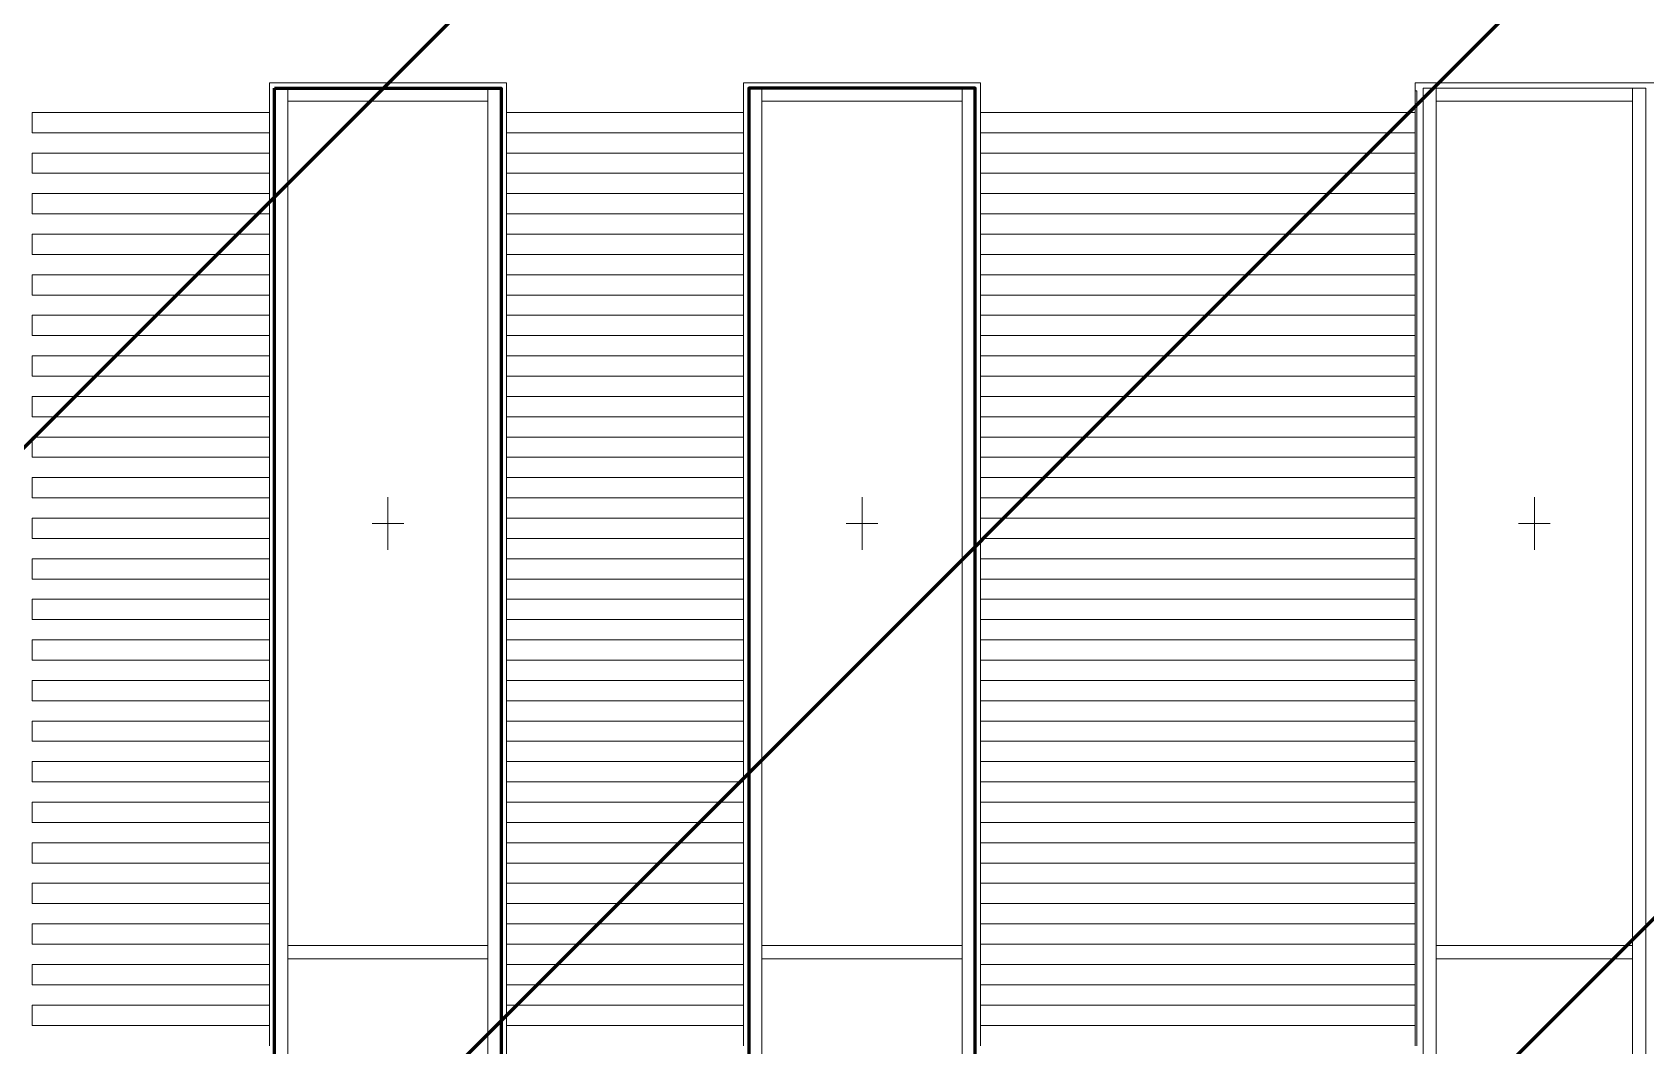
# Model space of a CAD drawing. Header units: millimetres. Extents: x 3914 to 443608, y -156176 to 78197.
# Drawn here: x 297216 to 303341, y 3845 to 7692 of the extents above; entities that cross this region are included whole.
import ezdxf

# ---------------------------------------------------------------- set-up
doc = ezdxf.new("R2010")
doc.units = ezdxf.units.MM
doc.linetypes.add('Штриховая', pattern=[600, 400, -200])
for name, color, linetype, lineweight in [('0) клиннинг', 90, 'Continuous', 60), ('1) Откосы', 102, 'Continuous', 60), ('A-GENM', 7, 'Continuous', 9), ('A-GLAZ-3', 7, 'Штриховая', 5), ('A-GLAZ-CWMG', 7, 'Continuous', 9), ('A-WALL', 7, 'Continuous', 5), ('I-WALL', 7, 'Continuous', 5)]:
    doc.layers.add(name, color=color, linetype=linetype, lineweight=lineweight)

msp = doc.modelspace()

# ---------------------------------------------------------------- hatches: boundary and pattern name
at = {"layer": '0) клиннинг'}
h = msp.add_hatch(dxfattribs=at)
h.set_pattern_fill('ANSI31', color=256, scale=888)
h.paths.add_polyline_path([(312065.9, 10529.7), (282065.4, 10529.7), (282065.4, -20), (312065.9, -20)])

# ---------------------------------------------------------------- linework, layer by layer
at = {"layer": '1) Откосы'}
for points in [[(298135.7, 7480), (298995.7, 7480), (298995.7, 830), (298135.7, 830)], [(299935.7, 830), (300795.7, 830), (300795.7, 7480), (299935.7, 7480)]]:
    msp.add_lwpolyline(points, close=True, dxfattribs=at)
at = {"layer": 'A-GENM'}
for p, q in [((302465.7, 7470), (302471.7, 7470)), ((302471.7, 7470), (302471.7, 3845))]:
    msp.add_line(p, q, dxfattribs=at)
at = {"layer": 'A-GLAZ-3'}
for p, q in [((298565.7, 5927.5), (298565.7, 5727.5)), ((300365.7, 5927.5), (300365.7, 5727.5)), ((302918.2, 5927.5), (302918.2, 5727.5)), ((298625.7, 5827.5), (298505.7, 5827.5)), ((300425.7, 5827.5), (300305.7, 5827.5)), ((302978.2, 5827.5), (302858.2, 5827.5))]:
    msp.add_line(p, q, dxfattribs=at)
at = {"layer": 'A-GLAZ-CWMG'}
for p, q in [((298135.7, 7480), (298185.7, 7480)), ((298135.7, 7480), (298135.7, 4200)), ((298185.7, 7480), (298185.7, 4200)), ((298185.7, 7430), (298185.7, 7480)), ((298945.7, 7480), (298185.7, 7480)), ((298945.7, 7480), (298995.7, 7480)), ((298945.7, 7480), (298945.7, 4200)), ((298945.7, 7480), (298945.7, 7430)), ((298995.7, 7480), (298995.7, 4200)), ((299935.7, 7480), (299985.7, 7480)), ((299935.7, 7480), (299935.7, 4200)), ((299985.7, 7480), (299985.7, 4200)), ((299985.7, 7430), (299985.7, 7480)), ((300745.7, 7480), (299985.7, 7480)), ((300745.7, 7480), (300795.7, 7480)), ((300745.7, 7480), (300745.7, 4200)), ((300745.7, 7480), (300745.7, 7430)), ((300795.7, 7480), (300795.7, 4200)), ((302495.7, 7480), (302545.7, 7480)), ((302495.7, 7480), (302495.7, 4200)), ((302545.7, 7480), (302545.7, 4200)), ((302545.7, 7430), (302545.7, 7480)), ((303290.7, 7480), (302545.7, 7480)), ((303290.7, 7480), (303340.7, 7480)), ((303290.7, 7480), (303290.7, 4200)), ((303290.7, 7480), (303290.7, 7430)), ((303340.7, 7480), (303340.7, 4200)), ((298945.7, 7430), (298185.7, 7430)), ((300745.7, 7430), (299985.7, 7430)), ((303290.7, 7430), (302545.7, 7430)), ((298135.7, 4200), (298135.7, 830)), ((298185.7, 4175), (298185.7, 4225)), ((298945.7, 4225), (298185.7, 4225)), ((298185.7, 4200), (298185.7, 830)), ((298945.7, 4175), (298185.7, 4175)), ((298945.7, 4225), (298945.7, 4175)), ((298945.7, 4200), (298945.7, 830)), ((298995.7, 4200), (298995.7, 830)), ((299935.7, 4200), (299935.7, 830)), ((299985.7, 4175), (299985.7, 4225)), ((300745.7, 4225), (299985.7, 4225)), ((299985.7, 4200), (299985.7, 830)), ((300745.7, 4175), (299985.7, 4175)), ((300745.7, 4225), (300745.7, 4175)), ((300745.7, 4200), (300745.7, 830)), ((300795.7, 4200), (300795.7, 830)), ((302495.7, 4200), (302495.7, 0)), ((302545.7, 4175), (302545.7, 4225)), ((303290.7, 4225), (302545.7, 4225)), ((302545.7, 4200), (302545.7, 0)), ((303290.7, 4175), (302545.7, 4175)), ((303290.7, 4225), (303290.7, 4175)), ((303290.7, 4200), (303290.7, 0)), ((303340.7, 4200), (303340.7, 0))]:
    msp.add_line(p, q, dxfattribs=at)
at = {"layer": 'A-WALL'}
for p, q in [((298115.7, 7387.5), (298115.7, 7500)), ((298115.7, 7500), (299015.7, 7500)), ((299015.7, 7500), (299015.7, 800)), ((299915.7, 7387.5), (299915.7, 7500)), ((299915.7, 7500), (300815.7, 7500)), ((300815.7, 7500), (300815.7, 7387.5)), ((302465.7, 7387.5), (302465.7, 7500)), ((302465.7, 7500), (318285.9, 7500)), ((298115.7, 7233.5), (298115.7, 7310.5)), ((299915.7, 7233.5), (299915.7, 7310.5)), ((300815.7, 7310.5), (300815.7, 7233.5)), ((302465.7, 7233.5), (302465.7, 7310.5)), ((298115.7, 7079.5), (298115.7, 7156.5)), ((299915.7, 7079.5), (299915.7, 7156.5)), ((300815.7, 7156.5), (300815.7, 7079.5)), ((302465.7, 7079.5), (302465.7, 7156.5)), ((298115.7, 6925.5), (298115.7, 7002.5)), ((299915.7, 6925.5), (299915.7, 7002.5)), ((300815.7, 7002.5), (300815.7, 6925.5)), ((302465.7, 6925.5), (302465.7, 7002.5)), ((298115.7, 6771.5), (298115.7, 6848.5)), ((299915.7, 6771.5), (299915.7, 6848.5)), ((300815.7, 6848.5), (300815.7, 6771.5)), ((302465.7, 6771.5), (302465.7, 6848.5)), ((298115.7, 6617.5), (298115.7, 6694.5)), ((299915.7, 6617.5), (299915.7, 6694.5)), ((300815.7, 6694.5), (300815.7, 6617.5)), ((302465.7, 6617.5), (302465.7, 6694.5)), ((298115.7, 6463.5), (298115.7, 6540.5)), ((299915.7, 6463.5), (299915.7, 6540.5)), ((300815.7, 6540.5), (300815.7, 6463.5)), ((302465.7, 6463.5), (302465.7, 6540.5)), ((298115.7, 6309.5), (298115.7, 6386.5)), ((299915.7, 6309.5), (299915.7, 6386.5)), ((300815.7, 6386.5), (300815.7, 6309.5)), ((302465.7, 6309.5), (302465.7, 6386.5)), ((298115.7, 6155.5), (298115.7, 6232.5)), ((299915.7, 6155.5), (299915.7, 6232.5)), ((300815.7, 6232.5), (300815.7, 6155.5)), ((302465.7, 6155.5), (302465.7, 6232.5)), ((298115.7, 6001.5), (298115.7, 6078.5)), ((299915.7, 6001.5), (299915.7, 6078.5)), ((300815.7, 6078.5), (300815.7, 6001.5)), ((302465.7, 6001.5), (302465.7, 6078.5)), ((298115.7, 5847.5), (298115.7, 5924.5)), ((299915.7, 5847.5), (299915.7, 5924.5)), ((300815.7, 5924.5), (300815.7, 5847.5)), ((302465.7, 5847.5), (302465.7, 5924.5)), ((298115.7, 5693.5), (298115.7, 5770.5)), ((299915.7, 5693.5), (299915.7, 5770.5)), ((300815.7, 5770.5), (300815.7, 5693.5)), ((302465.7, 5693.5), (302465.7, 5770.5)), ((298115.7, 5539.5), (298115.7, 5616.5)), ((299915.7, 5539.5), (299915.7, 5616.5)), ((300815.7, 5616.5), (300815.7, 5539.5)), ((302465.7, 5539.5), (302465.7, 5616.5)), ((298115.7, 5385.5), (298115.7, 5462.5)), ((299915.7, 5385.5), (299915.7, 5462.5)), ((300815.7, 5462.5), (300815.7, 5385.5)), ((302465.7, 5385.5), (302465.7, 5462.5)), ((298115.7, 5231.5), (298115.7, 5308.5)), ((299915.7, 5231.5), (299915.7, 5308.5)), ((300815.7, 5308.5), (300815.7, 5231.5)), ((302465.7, 5231.5), (302465.7, 5308.5)), ((298115.7, 5077.5), (298115.7, 5154.5)), ((299915.7, 5077.5), (299915.7, 5154.5)), ((300815.7, 5154.5), (300815.7, 5077.5)), ((302465.7, 5077.5), (302465.7, 5154.5)), ((298115.7, 4923.5), (298115.7, 5000.5)), ((299915.7, 4923.5), (299915.7, 5000.5)), ((300815.7, 5000.5), (300815.7, 4923.5)), ((302465.7, 4923.5), (302465.7, 5000.5)), ((298115.7, 4769.5), (298115.7, 4846.5)), ((299915.7, 4769.5), (299915.7, 4846.5)), ((300815.7, 4846.5), (300815.7, 4769.5)), ((302465.7, 4769.5), (302465.7, 4846.5)), ((298115.7, 4615.5), (298115.7, 4692.5)), ((299915.7, 4615.5), (299915.7, 4692.5)), ((300815.7, 4692.5), (300815.7, 4615.5)), ((302465.7, 4615.5), (302465.7, 4692.5)), ((298115.7, 4461.5), (298115.7, 4538.5)), ((299915.7, 4461.5), (299915.7, 4538.5)), ((300815.7, 4538.5), (300815.7, 4461.5)), ((302465.7, 4461.5), (302465.7, 4538.5)), ((298115.7, 4307.5), (298115.7, 4384.5)), ((299915.7, 4307.5), (299915.7, 4384.5)), ((300815.7, 4384.5), (300815.7, 4307.5)), ((302465.7, 4307.5), (302465.7, 4384.5)), ((298115.7, 4153), (298115.7, 4230.5)), ((299915.7, 4153), (299915.7, 4230.5)), ((300815.7, 4230.5), (300815.7, 4153)), ((302465.7, 4153), (302465.7, 4230.5)), ((298115.7, 3999), (298115.7, 4076)), ((299915.7, 3999), (299915.7, 4076)), ((300815.7, 4076), (300815.7, 3999)), ((302465.7, 3999), (302465.7, 4076)), ((298115.7, 3845), (298115.7, 3922)), ((299915.7, 3845), (299915.7, 3922)), ((300815.7, 3922), (300815.7, 3845)), ((302465.7, 3845), (302465.7, 3922))]:
    msp.add_line(p, q, dxfattribs=at)
at = {"layer": 'I-WALL'}
for p, q in [((298115.7, 7387.5), (297215.7, 7387.5)), ((297215.7, 7387.5), (297215.7, 7310.5)), ((298115.7, 7310.5), (298115.7, 7387.5)), ((299915.7, 7387.5), (299015.9, 7387.5)), ((299015.9, 7387.5), (299015.9, 7310.5)), ((299915.7, 7310.5), (299915.7, 7387.5)), ((302465.7, 7387.5), (300815.7, 7387.5)), ((300815.7, 7387.5), (300815.7, 7310.5)), ((302465.7, 7310.5), (302465.7, 7387.5)), ((297215.7, 7310.5), (298115.7, 7310.5)), ((299015.9, 7310.5), (299915.7, 7310.5)), ((300815.7, 7310.5), (302465.7, 7310.5)), ((298115.7, 7233.5), (297215.7, 7233.5)), ((297215.7, 7233.5), (297215.7, 7156.5)), ((298115.7, 7156.5), (298115.7, 7233.5)), ((299915.7, 7233.5), (299015.9, 7233.5)), ((299015.9, 7233.5), (299015.9, 7156.5)), ((299915.7, 7156.5), (299915.7, 7233.5)), ((302465.7, 7233.5), (300815.7, 7233.5)), ((300815.7, 7233.5), (300815.7, 7156.5)), ((302465.7, 7156.5), (302465.7, 7233.5)), ((297215.7, 7156.5), (298115.7, 7156.5)), ((299015.9, 7156.5), (299915.7, 7156.5)), ((300815.7, 7156.5), (302465.7, 7156.5)), ((298115.7, 7079.5), (297215.7, 7079.5)), ((297215.7, 7079.5), (297215.7, 7002.5)), ((298115.7, 7002.5), (298115.7, 7079.5)), ((299915.7, 7079.5), (299015.9, 7079.5)), ((299015.9, 7079.5), (299015.9, 7002.5)), ((299915.7, 7002.5), (299915.7, 7079.5)), ((302465.7, 7079.5), (300815.7, 7079.5)), ((300815.7, 7079.5), (300815.7, 7002.5)), ((302465.7, 7002.5), (302465.7, 7079.5)), ((297215.7, 7002.5), (298115.7, 7002.5)), ((299015.9, 7002.5), (299915.7, 7002.5)), ((300815.7, 7002.5), (302465.7, 7002.5)), ((298115.7, 6925.5), (297215.7, 6925.5)), ((297215.7, 6925.5), (297215.7, 6848.5)), ((298115.7, 6848.5), (298115.7, 6925.5)), ((299915.7, 6925.5), (299015.9, 6925.5)), ((299015.9, 6925.5), (299015.9, 6848.5)), ((299915.7, 6848.5), (299915.7, 6925.5)), ((302465.7, 6925.5), (300815.7, 6925.5)), ((300815.7, 6925.5), (300815.7, 6848.5)), ((302465.7, 6848.5), (302465.7, 6925.5)), ((297215.7, 6848.5), (298115.7, 6848.5)), ((299015.9, 6848.5), (299915.7, 6848.5)), ((300815.7, 6848.5), (302465.7, 6848.5)), ((298115.7, 6771.5), (297215.7, 6771.5)), ((297215.7, 6771.5), (297215.7, 6694.5)), ((298115.7, 6694.5), (298115.7, 6771.5)), ((299915.7, 6771.5), (299015.9, 6771.5)), ((299015.9, 6771.5), (299015.9, 6694.5)), ((299915.7, 6694.5), (299915.7, 6771.5)), ((302465.7, 6771.5), (300815.7, 6771.5)), ((300815.7, 6771.5), (300815.7, 6694.5)), ((302465.7, 6694.5), (302465.7, 6771.5)), ((297215.7, 6694.5), (298115.7, 6694.5)), ((299015.9, 6694.5), (299915.7, 6694.5)), ((300815.7, 6694.5), (302465.7, 6694.5)), ((298115.7, 6617.5), (297215.7, 6617.5)), ((297215.7, 6617.5), (297215.7, 6540.5)), ((298115.7, 6540.5), (298115.7, 6617.5)), ((299915.7, 6617.5), (299015.9, 6617.5)), ((299015.9, 6617.5), (299015.9, 6540.5)), ((299915.7, 6540.5), (299915.7, 6617.5)), ((302465.7, 6617.5), (300815.7, 6617.5)), ((300815.7, 6617.5), (300815.7, 6540.5)), ((302465.7, 6540.5), (302465.7, 6617.5)), ((297215.7, 6540.5), (298115.7, 6540.5)), ((299015.9, 6540.5), (299915.7, 6540.5)), ((300815.7, 6540.5), (302465.7, 6540.5)), ((298115.7, 6463.5), (297215.7, 6463.5)), ((297215.7, 6463.5), (297215.7, 6386.5)), ((298115.7, 6386.5), (298115.7, 6463.5)), ((299915.7, 6463.5), (299015.9, 6463.5)), ((299015.9, 6463.5), (299015.9, 6386.5)), ((299915.7, 6386.5), (299915.7, 6463.5)), ((302465.7, 6463.5), (300815.7, 6463.5)), ((300815.7, 6463.5), (300815.7, 6386.5)), ((302465.7, 6386.5), (302465.7, 6463.5)), ((297215.7, 6386.5), (298115.7, 6386.5)), ((299015.9, 6386.5), (299915.7, 6386.5)), ((300815.7, 6386.5), (302465.7, 6386.5)), ((298115.7, 6309.5), (297215.7, 6309.5)), ((297215.7, 6309.5), (297215.7, 6232.5)), ((298115.7, 6232.5), (298115.7, 6309.5)), ((299915.7, 6309.5), (299015.9, 6309.5)), ((299015.9, 6309.5), (299015.9, 6232.5)), ((299915.7, 6232.5), (299915.7, 6309.5)), ((302465.7, 6309.5), (300815.7, 6309.5)), ((300815.7, 6309.5), (300815.7, 6232.5)), ((302465.7, 6232.5), (302465.7, 6309.5)), ((297215.7, 6232.5), (298115.7, 6232.5)), ((299015.9, 6232.5), (299915.7, 6232.5)), ((300815.7, 6232.5), (302465.7, 6232.5)), ((298115.7, 6155.5), (297215.7, 6155.5)), ((297215.7, 6155.5), (297215.7, 6078.5)), ((298115.7, 6078.5), (298115.7, 6155.5)), ((299915.7, 6155.5), (299015.9, 6155.5)), ((299015.9, 6155.5), (299015.9, 6078.5)), ((299915.7, 6078.5), (299915.7, 6155.5)), ((302465.7, 6155.5), (300815.7, 6155.5)), ((300815.7, 6155.5), (300815.7, 6078.5)), ((302465.7, 6078.5), (302465.7, 6155.5)), ((297215.7, 6078.5), (298115.7, 6078.5)), ((299015.9, 6078.5), (299915.7, 6078.5)), ((300815.7, 6078.5), (302465.7, 6078.5)), ((298115.7, 6001.5), (297215.7, 6001.5)), ((297215.7, 6001.5), (297215.7, 5924.5)), ((298115.7, 5924.5), (298115.7, 6001.5)), ((299915.7, 6001.5), (299015.9, 6001.5)), ((299015.9, 6001.5), (299015.9, 5924.5)), ((299915.7, 5924.5), (299915.7, 6001.5)), ((302465.7, 6001.5), (300815.7, 6001.5)), ((300815.7, 6001.5), (300815.7, 5924.5)), ((302465.7, 5924.5), (302465.7, 6001.5)), ((297215.7, 5924.5), (298115.7, 5924.5)), ((299015.9, 5924.5), (299915.7, 5924.5)), ((300815.7, 5924.5), (302465.7, 5924.5)), ((298115.7, 5847.5), (297215.7, 5847.5)), ((297215.7, 5847.5), (297215.7, 5770.5)), ((298115.7, 5770.5), (298115.7, 5847.5)), ((299915.7, 5847.5), (299015.9, 5847.5)), ((299015.9, 5847.5), (299015.9, 5770.5)), ((299915.7, 5770.5), (299915.7, 5847.5)), ((302465.7, 5847.5), (300815.7, 5847.5)), ((300815.7, 5847.5), (300815.7, 5770.5)), ((302465.7, 5770.5), (302465.7, 5847.5)), ((297215.7, 5770.5), (298115.7, 5770.5)), ((299015.9, 5770.5), (299915.7, 5770.5)), ((300815.7, 5770.5), (302465.7, 5770.5)), ((298115.7, 5693.5), (297215.7, 5693.5)), ((297215.7, 5693.5), (297215.7, 5616.5)), ((298115.7, 5616.5), (298115.7, 5693.5)), ((299915.7, 5693.5), (299015.9, 5693.5)), ((299015.9, 5693.5), (299015.9, 5616.5)), ((299915.7, 5616.5), (299915.7, 5693.5)), ((302465.7, 5693.5), (300815.7, 5693.5)), ((300815.7, 5693.5), (300815.7, 5616.5)), ((302465.7, 5616.5), (302465.7, 5693.5)), ((297215.7, 5616.5), (298115.7, 5616.5)), ((299015.9, 5616.5), (299915.7, 5616.5)), ((300815.7, 5616.5), (302465.7, 5616.5)), ((298115.7, 5539.5), (297215.7, 5539.5)), ((297215.7, 5539.5), (297215.7, 5462.5)), ((298115.7, 5462.5), (298115.7, 5539.5)), ((299915.7, 5539.5), (299015.9, 5539.5)), ((299015.9, 5539.5), (299015.9, 5462.5)), ((299915.7, 5462.5), (299915.7, 5539.5)), ((302465.7, 5539.5), (300815.7, 5539.5)), ((300815.7, 5539.5), (300815.7, 5462.5)), ((302465.7, 5462.5), (302465.7, 5539.5)), ((297215.7, 5462.5), (298115.7, 5462.5)), ((299015.9, 5462.5), (299915.7, 5462.5)), ((300815.7, 5462.5), (302465.7, 5462.5)), ((298115.7, 5385.5), (297215.7, 5385.5)), ((297215.7, 5385.5), (297215.7, 5308.5)), ((298115.7, 5308.5), (298115.7, 5385.5)), ((299915.7, 5385.5), (299015.9, 5385.5)), ((299015.9, 5385.5), (299015.9, 5308.5)), ((299915.7, 5308.5), (299915.7, 5385.5)), ((302465.7, 5385.5), (300815.7, 5385.5)), ((300815.7, 5385.5), (300815.7, 5308.5)), ((302465.7, 5308.5), (302465.7, 5385.5)), ((297215.7, 5308.5), (298115.7, 5308.5)), ((299015.9, 5308.5), (299915.7, 5308.5)), ((300815.7, 5308.5), (302465.7, 5308.5)), ((298115.7, 5231.5), (297215.7, 5231.5)), ((297215.7, 5231.5), (297215.7, 5154.5)), ((298115.7, 5154.5), (298115.7, 5231.5)), ((299915.7, 5231.5), (299015.9, 5231.5)), ((299015.9, 5231.5), (299015.9, 5154.5)), ((299915.7, 5154.5), (299915.7, 5231.5)), ((302465.7, 5231.5), (300815.7, 5231.5)), ((300815.7, 5231.5), (300815.7, 5154.5)), ((302465.7, 5154.5), (302465.7, 5231.5)), ((297215.7, 5154.5), (298115.7, 5154.5)), ((299015.9, 5154.5), (299915.7, 5154.5)), ((300815.7, 5154.5), (302465.7, 5154.5)), ((298115.7, 5077.5), (297215.7, 5077.5)), ((297215.7, 5077.5), (297215.7, 5000.5)), ((298115.7, 5000.5), (298115.7, 5077.5)), ((299915.7, 5077.5), (299015.9, 5077.5)), ((299015.9, 5077.5), (299015.9, 5000.5)), ((299915.7, 5000.5), (299915.7, 5077.5)), ((302465.7, 5077.5), (300815.7, 5077.5)), ((300815.7, 5077.5), (300815.7, 5000.5)), ((302465.7, 5000.5), (302465.7, 5077.5)), ((297215.7, 5000.5), (298115.7, 5000.5)), ((299015.9, 5000.5), (299915.7, 5000.5)), ((300815.7, 5000.5), (302465.7, 5000.5)), ((298115.7, 4923.5), (297215.7, 4923.5)), ((297215.7, 4923.5), (297215.7, 4846.5)), ((298115.7, 4846.5), (298115.7, 4923.5)), ((299915.7, 4923.5), (299015.9, 4923.5)), ((299015.9, 4923.5), (299015.9, 4846.5)), ((299915.7, 4846.5), (299915.7, 4923.5)), ((302465.7, 4923.5), (300815.7, 4923.5)), ((300815.7, 4923.5), (300815.7, 4846.5)), ((302465.7, 4846.5), (302465.7, 4923.5)), ((297215.7, 4846.5), (298115.7, 4846.5)), ((299015.9, 4846.5), (299915.7, 4846.5)), ((300815.7, 4846.5), (302465.7, 4846.5)), ((298115.7, 4769.5), (297215.7, 4769.5)), ((297215.7, 4769.5), (297215.7, 4692.5)), ((298115.7, 4692.5), (298115.7, 4769.5)), ((299915.7, 4769.5), (299015.9, 4769.5)), ((299015.9, 4769.5), (299015.9, 4692.5)), ((299915.7, 4692.5), (299915.7, 4769.5)), ((302465.7, 4769.5), (300815.7, 4769.5)), ((300815.7, 4769.5), (300815.7, 4692.5)), ((302465.7, 4692.5), (302465.7, 4769.5)), ((297215.7, 4692.5), (298115.7, 4692.5)), ((299015.9, 4692.5), (299915.7, 4692.5)), ((300815.7, 4692.5), (302465.7, 4692.5)), ((298115.7, 4615.5), (297215.7, 4615.5)), ((297215.7, 4615.5), (297215.7, 4538.5)), ((298115.7, 4538.5), (298115.7, 4615.5)), ((299915.7, 4615.5), (299015.9, 4615.5)), ((299015.9, 4615.5), (299015.9, 4538.5)), ((299915.7, 4538.5), (299915.7, 4615.5)), ((302465.7, 4615.5), (300815.7, 4615.5)), ((300815.7, 4615.5), (300815.7, 4538.5)), ((302465.7, 4538.5), (302465.7, 4615.5)), ((297215.7, 4538.5), (298115.7, 4538.5)), ((299015.9, 4538.5), (299915.7, 4538.5)), ((300815.7, 4538.5), (302465.7, 4538.5)), ((298115.7, 4461.5), (297215.7, 4461.5)), ((297215.7, 4461.5), (297215.7, 4384.5)), ((298115.7, 4384.5), (298115.7, 4461.5)), ((299915.7, 4461.5), (299015.9, 4461.5)), ((299015.9, 4461.5), (299015.9, 4384.5)), ((299915.7, 4384.5), (299915.7, 4461.5)), ((302465.7, 4461.5), (300815.7, 4461.5)), ((300815.7, 4461.5), (300815.7, 4384.5)), ((302465.7, 4384.5), (302465.7, 4461.5)), ((297215.7, 4384.5), (298115.7, 4384.5)), ((299015.9, 4384.5), (299915.7, 4384.5)), ((300815.7, 4384.5), (302465.7, 4384.5)), ((298115.7, 4307.5), (297215.7, 4307.5)), ((297215.7, 4307.5), (297215.7, 4230.5)), ((298115.7, 4230.5), (298115.7, 4307.5)), ((299915.7, 4307.5), (299015.9, 4307.5)), ((299015.9, 4307.5), (299015.9, 4230.5)), ((299915.7, 4230.5), (299915.7, 4307.5)), ((302465.7, 4307.5), (300815.7, 4307.5)), ((300815.7, 4307.5), (300815.7, 4230.5)), ((302465.7, 4230.5), (302465.7, 4307.5)), ((297215.7, 4230.5), (298115.7, 4230.5)), ((299015.9, 4230.5), (299915.7, 4230.5)), ((300815.7, 4230.5), (302465.7, 4230.5)), ((298115.7, 4153), (297215.7, 4153)), ((297215.7, 4153), (297215.7, 4076)), ((298115.7, 4076), (298115.7, 4153)), ((299915.7, 4153), (299015.9, 4153)), ((299015.9, 4153), (299015.9, 4076)), ((299915.7, 4076), (299915.7, 4153)), ((302465.7, 4153), (300815.7, 4153)), ((300815.7, 4153), (300815.7, 4076)), ((302465.7, 4076), (302465.7, 4153)), ((297215.7, 4076), (298115.7, 4076)), ((299015.9, 4076), (299915.7, 4076)), ((300815.7, 4076), (302465.7, 4076)), ((298115.7, 3999), (297215.7, 3999)), ((297215.7, 3999), (297215.7, 3922)), ((298115.7, 3922), (298115.7, 3999)), ((299915.7, 3999), (299015.9, 3999)), ((299015.9, 3999), (299015.9, 3922)), ((299915.7, 3922), (299915.7, 3999)), ((302465.7, 3999), (300815.7, 3999)), ((300815.7, 3999), (300815.7, 3922)), ((302465.7, 3922), (302465.7, 3999)), ((297215.7, 3922), (298115.7, 3922)), ((299015.9, 3922), (299915.7, 3922)), ((300815.7, 3922), (302465.7, 3922))]:
    msp.add_line(p, q, dxfattribs=at)

doc.saveas('drawing.dxf')
